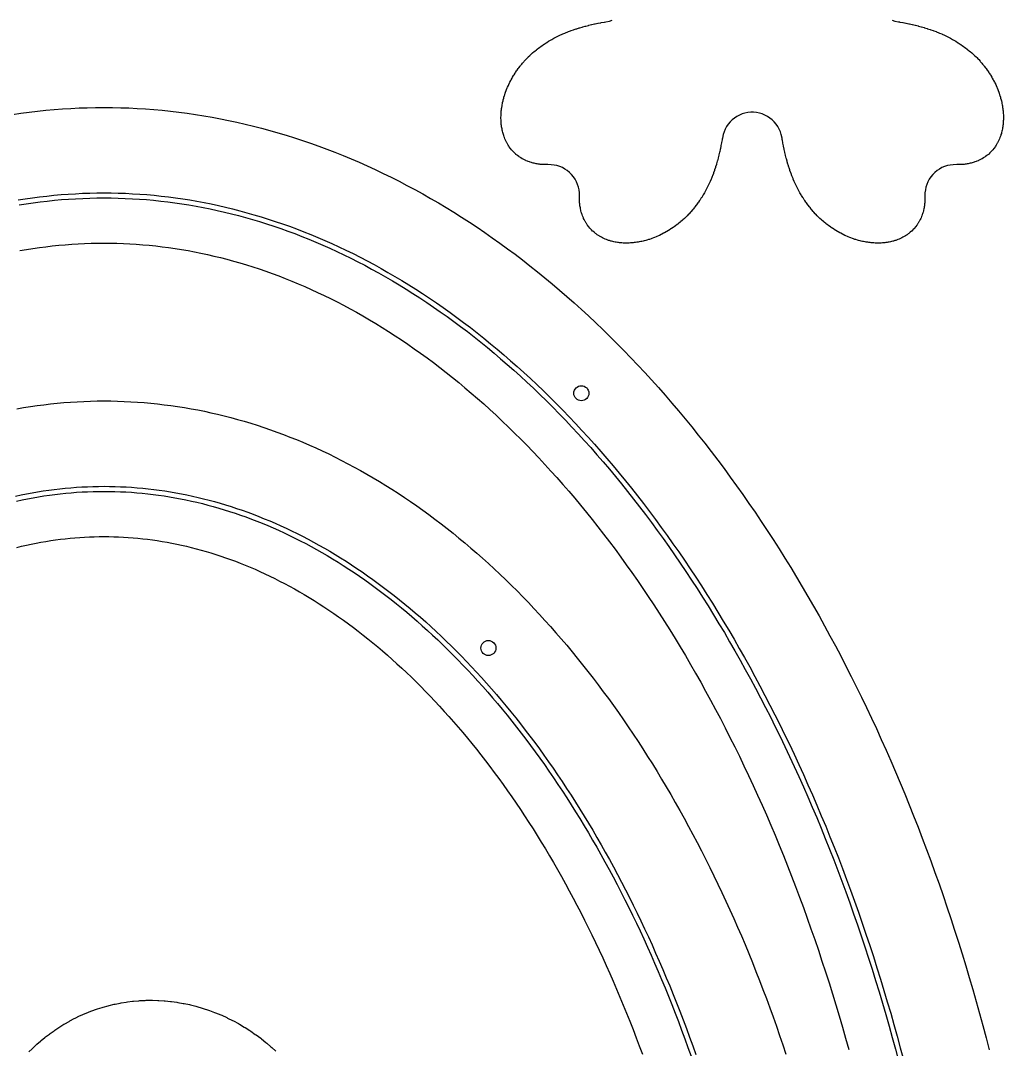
# Model space of a CAD drawing. Header units: metres. Extents: x 10 to 1210, y 10 to 2778.
# Drawn here: x 1003.4 to 1199, y 2258.5 to 2463.3 of the extents above; entities that cross this region are included whole.
import ezdxf

# ---------------------------------------------------------------- set-up
doc = ezdxf.new("R2010")
doc.units = ezdxf.units.M
for name, color, linetype in [('ACIKLIK', 5, 'Continuous'), ('ASKI_DELIK', 6, 'Continuous'), ('CAM_SABLON', 4, 'Continuous'), ('DIS_KENAR_V91_Z3', 1, 'Continuous'), ('LAMBA_T4_Z4', 3, 'Continuous')]:
    doc.layers.add(name, color=color, linetype=linetype)

msp = doc.modelspace()

# ---------------------------------------------------------------- linework, layer by layer
at = {"layer": 'ACIKLIK'}
for points in [[(1003.27, 2417.5), (1004.56, 2417.72), (1005.85, 2417.92), (1007.14, 2418.11), (1008.42, 2418.28), (1009.71, 2418.43), (1011, 2418.56), (1012.28, 2418.68), (1013.57, 2418.78), (1014.86, 2418.86), (1016.14, 2418.92), (1017.43, 2418.96), (1018.71, 2418.99), (1020, 2419), (1021.29, 2418.99), (1022.57, 2418.96), (1023.86, 2418.92), (1025.14, 2418.86), (1026.43, 2418.78), (1027.72, 2418.68), (1029, 2418.56), (1030.29, 2418.43), (1031.58, 2418.28), (1032.86, 2418.11), (1034.15, 2417.92), (1035.44, 2417.72), (1036.73, 2417.5), (1038.02, 2417.26), (1039.3, 2417), (1040.59, 2416.72), (1041.88, 2416.43), (1043.17, 2416.11), (1044.46, 2415.78), (1045.75, 2415.43), (1047.04, 2415.06), (1048.33, 2414.68), (1049.62, 2414.27), (1050.91, 2413.85), (1052.2, 2413.4), (1053.49, 2412.94), (1054.78, 2412.46), (1056.07, 2411.96), (1057.37, 2411.45), (1058.66, 2410.91), (1059.95, 2410.36), (1061.23, 2409.78), (1062.52, 2409.19), (1063.81, 2408.58), (1065.1, 2407.94), (1066.39, 2407.29), (1067.68, 2406.62), (1068.96, 2405.93), (1070.25, 2405.23), (1071.53, 2404.5), (1072.81, 2403.75), (1074.1, 2402.98), (1075.38, 2402.2), (1076.65, 2401.39), (1077.93, 2400.57), (1079.21, 2399.72), (1080.48, 2398.86), (1081.75, 2397.97), (1083.02, 2397.07), (1084.29, 2396.15), (1085.55, 2395.21), (1086.82, 2394.25), (1088.08, 2393.26), (1089.33, 2392.26), (1090.59, 2391.24), (1091.84, 2390.21), (1093.09, 2389.15), (1094.33, 2388.07), (1095.57, 2386.97), (1096.81, 2385.85), (1098.04, 2384.72), (1099.27, 2383.56), (1100.5, 2382.39), (1101.72, 2381.19), (1102.94, 2379.98), (1104.15, 2378.75), (1105.36, 2377.5), (1106.56, 2376.23), (1107.76, 2374.94), (1108.96, 2373.63), (1110.14, 2372.31), (1111.33, 2370.96), (1112.5, 2369.6), (1113.68, 2368.22), (1114.84, 2366.82), (1116, 2365.4), (1117.16, 2363.96), (1118.3, 2362.51), (1119.44, 2361.04), (1120.58, 2359.55), (1121.71, 2358.04), (1122.83, 2356.51), (1123.94, 2354.97), (1125.05, 2353.41), (1126.15, 2351.83), (1127.24, 2350.24), (1128.33, 2348.62), (1129.41, 2346.99), (1130.48, 2345.35), (1131.54, 2343.69), (1132.59, 2342.01), (1133.64, 2340.31), (1134.68, 2338.6), (1135.71, 2336.87), (1136.73, 2335.12), (1137.74, 2333.36), (1138.75, 2331.59), (1139.74, 2329.8), (1140.73, 2327.99), (1141.71, 2326.17), (1142.67, 2324.33), (1143.63, 2322.47), (1144.58, 2320.61), (1145.52, 2318.72), (1146.45, 2316.83), (1147.37, 2314.92), (1148.28, 2312.99), (1149.19, 2311.05), (1150.08, 2309.09), (1150.96, 2307.13), (1151.83, 2305.15), (1152.69, 2303.15), (1153.54, 2301.14), (1154.38, 2299.12), (1155.21, 2297.09), (1156.02, 2295.04), (1156.83, 2292.98), (1157.63, 2290.91), (1158.41, 2288.82), (1159.19, 2286.73), (1159.95, 2284.62), (1160.7, 2282.5), (1161.44, 2280.37), (1162.17, 2278.22), (1162.89, 2276.07), (1163.6, 2273.91), (1164.29, 2271.73), (1164.97, 2269.54), (1165.64, 2267.35), (1166.3, 2265.14), (1166.95, 2262.92), (1167.59, 2260.69), (1168.21, 2258.46)], [(1002.62, 2358.41), (1003.59, 2358.65), (1004.56, 2358.87), (1005.52, 2359.08), (1006.49, 2359.27), (1007.46, 2359.45), (1008.43, 2359.62), (1009.39, 2359.77), (1010.36, 2359.91), (1011.33, 2360.04), (1012.29, 2360.15), (1013.25, 2360.25), (1014.22, 2360.34), (1015.18, 2360.41), (1016.15, 2360.47), (1017.11, 2360.52), (1018.07, 2360.55), (1019.04, 2360.57), (1020, 2360.58), (1020.96, 2360.57), (1021.93, 2360.55), (1022.89, 2360.52), (1023.85, 2360.47), (1024.82, 2360.41), (1025.78, 2360.34), (1026.75, 2360.25), (1027.71, 2360.15), (1028.67, 2360.04), (1029.64, 2359.91), (1030.61, 2359.77), (1031.57, 2359.62), (1032.54, 2359.45), (1033.51, 2359.27), (1034.48, 2359.08), (1035.44, 2358.87), (1036.41, 2358.65), (1037.38, 2358.41), (1038.35, 2358.16), (1039.33, 2357.9), (1040.3, 2357.62), (1041.27, 2357.33), (1042.25, 2357.02), (1043.22, 2356.7), (1044.19, 2356.37), (1045.17, 2356.02), (1046.15, 2355.66), (1047.12, 2355.28), (1048.1, 2354.89), (1049.08, 2354.48), (1050.06, 2354.06), (1051.04, 2353.62), (1052.02, 2353.17), (1053, 2352.71), (1053.97, 2352.23), (1054.95, 2351.73), (1055.94, 2351.22), (1056.92, 2350.7), (1057.9, 2350.16), (1058.88, 2349.6), (1059.86, 2349.03), (1060.84, 2348.44), (1061.81, 2347.84), (1062.79, 2347.22), (1063.77, 2346.59), (1064.75, 2345.95), (1065.73, 2345.28), (1066.7, 2344.6), (1067.68, 2343.91), (1068.65, 2343.2), (1069.63, 2342.48), (1070.6, 2341.74), (1071.57, 2340.98), (1072.54, 2340.21), (1073.5, 2339.42), (1074.47, 2338.62), (1075.43, 2337.8), (1076.39, 2336.97), (1077.35, 2336.12), (1078.31, 2335.26), (1079.27, 2334.38), (1080.22, 2333.49), (1081.17, 2332.58), (1082.11, 2331.65), (1083.06, 2330.71), (1084, 2329.75), (1084.94, 2328.78), (1085.87, 2327.8), (1086.8, 2326.79), (1087.73, 2325.78), (1088.66, 2324.75), (1089.58, 2323.7), (1090.5, 2322.64), (1091.41, 2321.56), (1092.32, 2320.47), (1093.22, 2319.36), (1094.12, 2318.24), (1095.02, 2317.11), (1095.91, 2315.96), (1096.8, 2314.79), (1097.68, 2313.62), (1098.55, 2312.42), (1099.43, 2311.22), (1100.29, 2309.99), (1101.15, 2308.76), (1102.01, 2307.51), (1102.86, 2306.25), (1103.7, 2304.97), (1104.54, 2303.68), (1105.38, 2302.38), (1106.2, 2301.06), (1107.03, 2299.73), (1107.84, 2298.38), (1108.65, 2297.03), (1109.45, 2295.66), (1110.25, 2294.27), (1111.04, 2292.88), (1111.82, 2291.47), (1112.59, 2290.05), (1113.36, 2288.61), (1114.12, 2287.17), (1114.88, 2285.71), (1115.63, 2284.24), (1116.37, 2282.76), (1117.1, 2281.26), (1117.82, 2279.76), (1118.54, 2278.24), (1119.25, 2276.71), (1119.95, 2275.17), (1120.65, 2273.62), (1121.33, 2272.06), (1122.01, 2270.48), (1122.68, 2268.9), (1123.35, 2267.3), (1124, 2265.7), (1124.65, 2264.08), (1125.28, 2262.46), (1125.91, 2260.82), (1126.53, 2259.17), (1127.14, 2257.52)]]:
    msp.add_lwpolyline(points, dxfattribs=at)
at = {"layer": 'ASKI_DELIK'}
for centre in [(1115, 2389.11), (1096.5, 2338.39)]:
    msp.add_circle(centre, 1.5, dxfattribs=at)
at = {"layer": 'CAM_SABLON'}
for points in [[(1003.09, 2426.6), (1004.49, 2426.82), (1005.9, 2427.03), (1007.31, 2427.21), (1008.72, 2427.38), (1010.13, 2427.52), (1011.54, 2427.65), (1012.95, 2427.76), (1014.36, 2427.84), (1015.77, 2427.91), (1017.18, 2427.96), (1018.59, 2427.99), (1020, 2428), (1021.41, 2427.99), (1022.82, 2427.96), (1024.23, 2427.91), (1025.64, 2427.84), (1027.05, 2427.76), (1028.46, 2427.65), (1029.87, 2427.52), (1031.28, 2427.38), (1032.69, 2427.21), (1034.1, 2427.03), (1035.51, 2426.82), (1036.91, 2426.6), (1038.32, 2426.36), (1039.73, 2426.09), (1041.14, 2425.81), (1042.54, 2425.51), (1043.95, 2425.19), (1045.36, 2424.84), (1046.76, 2424.48), (1048.17, 2424.1), (1049.57, 2423.7), (1050.97, 2423.28), (1052.37, 2422.84), (1053.78, 2422.38), (1055.18, 2421.9), (1056.58, 2421.4), (1057.97, 2420.88), (1059.37, 2420.34), (1060.77, 2419.78), (1062.16, 2419.2), (1063.56, 2418.6), (1064.95, 2417.98), (1066.34, 2417.34), (1067.73, 2416.68), (1069.11, 2416), (1070.5, 2415.3), (1071.88, 2414.58), (1073.26, 2413.84), (1074.64, 2413.08), (1076.01, 2412.3), (1077.39, 2411.5), (1078.76, 2410.68), (1080.13, 2409.84), (1081.49, 2408.98), (1082.86, 2408.1), (1084.22, 2407.2), (1085.57, 2406.28), (1086.93, 2405.34), (1088.28, 2404.38), (1089.63, 2403.4), (1090.97, 2402.4), (1092.31, 2401.38), (1093.64, 2400.34), (1094.98, 2399.28), (1096.3, 2398.2), (1097.63, 2397.1), (1098.94, 2395.98), (1100.26, 2394.84), (1101.57, 2393.68), (1102.87, 2392.51), (1104.17, 2391.31), (1105.47, 2390.09), (1106.76, 2388.86), (1108.04, 2387.6), (1109.32, 2386.33), (1110.59, 2385.03), (1111.86, 2383.72), (1113.12, 2382.39), (1114.38, 2381.04), (1115.63, 2379.67), (1116.87, 2378.28), (1118.11, 2376.88), (1119.34, 2375.45), (1120.57, 2374.01), (1121.78, 2372.55), (1122.99, 2371.07), (1124.2, 2369.57), (1125.39, 2368.05), (1126.58, 2366.52), (1127.76, 2364.97), (1128.94, 2363.4), (1130.1, 2361.81), (1131.26, 2360.21), (1132.41, 2358.59), (1133.55, 2356.95), (1134.69, 2355.29), (1135.82, 2353.62), (1136.93, 2351.93), (1138.04, 2350.22), (1139.14, 2348.5), (1140.24, 2346.76), (1141.32, 2345.01), (1142.39, 2343.23), (1143.46, 2341.45), (1144.51, 2339.64), (1145.56, 2337.82), (1146.6, 2335.99), (1147.63, 2334.14), (1148.64, 2332.27), (1149.65, 2330.39), (1150.65, 2328.49), (1151.64, 2326.58), (1152.62, 2324.66), (1153.59, 2322.72), (1154.55, 2320.76), (1155.5, 2318.79), (1156.43, 2316.81), (1157.36, 2314.81), (1158.28, 2312.8), (1159.18, 2310.78), (1160.08, 2308.74), (1160.96, 2306.69), (1161.84, 2304.62), (1162.7, 2302.54), (1163.55, 2300.45), (1164.39, 2298.35), (1165.22, 2296.24), (1166.04, 2294.11), (1166.84, 2291.97), (1167.64, 2289.82), (1168.42, 2287.66), (1169.19, 2285.48), (1169.95, 2283.29), (1170.7, 2281.1), (1171.44, 2278.89), (1172.16, 2276.67), (1172.87, 2274.44), (1173.57, 2272.2), (1174.26, 2269.95), (1174.94, 2267.69), (1175.6, 2265.42), (1176.25, 2263.14), (1176.89, 2260.85), (1177.51, 2258.55), (1178.13, 2256.24)], [(1002.61, 2367.65), (1003.69, 2367.89), (1004.78, 2368.11), (1005.87, 2368.31), (1006.95, 2368.5), (1008.04, 2368.67), (1009.13, 2368.83), (1010.22, 2368.97), (1011.3, 2369.1), (1012.39, 2369.21), (1013.48, 2369.31), (1014.56, 2369.39), (1015.65, 2369.46), (1016.74, 2369.51), (1017.83, 2369.55), (1018.91, 2369.57), (1020, 2369.58), (1021.09, 2369.57), (1022.17, 2369.55), (1023.26, 2369.51), (1024.35, 2369.46), (1025.44, 2369.39), (1026.52, 2369.31), (1027.61, 2369.21), (1028.7, 2369.1), (1029.78, 2368.97), (1030.87, 2368.83), (1031.96, 2368.67), (1033.05, 2368.5), (1034.13, 2368.31), (1035.22, 2368.11), (1036.31, 2367.89), (1037.39, 2367.65), (1038.48, 2367.41), (1039.57, 2367.14), (1040.65, 2366.86), (1041.74, 2366.57), (1042.83, 2366.26), (1043.91, 2365.93), (1045, 2365.59), (1046.08, 2365.23), (1047.17, 2364.86), (1048.25, 2364.48), (1049.34, 2364.07), (1050.42, 2363.65), (1051.5, 2363.22), (1052.59, 2362.77), (1053.67, 2362.3), (1054.75, 2361.82), (1055.83, 2361.33), (1056.91, 2360.81), (1057.99, 2360.28), (1059.06, 2359.74), (1060.14, 2359.18), (1061.21, 2358.6), (1062.29, 2358.01), (1063.36, 2357.4), (1064.43, 2356.78), (1065.5, 2356.14), (1066.57, 2355.48), (1067.63, 2354.81), (1068.7, 2354.12), (1069.76, 2353.42), (1070.82, 2352.7), (1071.88, 2351.97), (1072.93, 2351.22), (1073.99, 2350.45), (1075.04, 2349.67), (1076.09, 2348.87), (1077.13, 2348.05), (1078.18, 2347.22), (1079.22, 2346.38), (1080.26, 2345.52), (1081.29, 2344.64), (1082.32, 2343.74), (1083.35, 2342.84), (1084.37, 2341.91), (1085.39, 2340.97), (1086.41, 2340.01), (1087.43, 2339.04), (1088.44, 2338.06), (1089.44, 2337.05), (1090.44, 2336.04), (1091.44, 2335), (1092.43, 2333.96), (1093.42, 2332.89), (1094.41, 2331.81), (1095.39, 2330.72), (1096.36, 2329.61), (1097.33, 2328.49), (1098.3, 2327.35), (1099.26, 2326.2), (1100.21, 2325.03), (1101.16, 2323.85), (1102.11, 2322.65), (1103.05, 2321.44), (1103.98, 2320.22), (1104.91, 2318.98), (1105.83, 2317.72), (1106.74, 2316.45), (1107.65, 2315.17), (1108.56, 2313.88), (1109.46, 2312.57), (1110.35, 2311.24), (1111.23, 2309.91), (1112.11, 2308.55), (1112.98, 2307.19), (1113.85, 2305.81), (1114.7, 2304.42), (1115.55, 2303.02), (1116.4, 2301.6), (1117.23, 2300.17), (1118.06, 2298.73), (1118.89, 2297.28), (1119.7, 2295.81), (1120.51, 2294.33), (1121.31, 2292.84), (1122.1, 2291.33), (1122.89, 2289.82), (1123.66, 2288.29), (1124.43, 2286.75), (1125.19, 2285.2), (1125.95, 2283.63), (1126.69, 2282.06), (1127.43, 2280.47), (1128.16, 2278.87), (1128.88, 2277.27), (1129.59, 2275.65), (1130.29, 2274.02), (1130.98, 2272.38), (1131.67, 2270.73), (1132.35, 2269.06), (1133.01, 2267.39), (1133.67, 2265.71), (1134.32, 2264.02), (1134.96, 2262.32), (1135.6, 2260.61), (1136.22, 2258.89), (1136.83, 2257.16)]]:
    msp.add_lwpolyline(points, dxfattribs=at)
at = {"layer": 'DIS_KENAR_V91_Z3'}
for points in [[(1176.84, 2463.39), (1177.4, 2463.21), (1178.11, 2463.06), (1178.34, 2463.02), (1178.41, 2463.01), (1178.96, 2462.91), (1179.04, 2462.89), (1179.58, 2462.79), (1179.66, 2462.78), (1180.2, 2462.67), (1180.28, 2462.65), (1180.81, 2462.53), (1180.9, 2462.51), (1181.42, 2462.39), (1181.51, 2462.37), (1182.02, 2462.24), (1182.12, 2462.21), (1182.62, 2462.08), (1182.72, 2462.05), (1183.22, 2461.91), (1183.32, 2461.87), (1183.81, 2461.73), (1183.92, 2461.69), (1184.43, 2461.52), (1184.56, 2461.48), (1185.02, 2461.31), (1185.13, 2461.27), (1185.59, 2461.1), (1185.71, 2461.05), (1186.15, 2460.87), (1186.28, 2460.82), (1186.71, 2460.63), (1186.84, 2460.58), (1187.26, 2460.38), (1187.39, 2460.32), (1187.81, 2460.12), (1187.94, 2460.06), (1188.34, 2459.85), (1188.47, 2459.78), (1188.87, 2459.56), (1189, 2459.49), (1189.38, 2459.26), (1189.51, 2459.19), (1189.89, 2458.95), (1190.02, 2458.87), (1190.39, 2458.63), (1190.52, 2458.54), (1190.87, 2458.3), (1191, 2458.21), (1191.35, 2457.95), (1191.48, 2457.85), (1191.81, 2457.6), (1191.94, 2457.49), (1192.27, 2457.23), (1192.4, 2457.12), (1192.71, 2456.85), (1192.84, 2456.73), (1193.14, 2456.46), (1193.26, 2456.34), (1193.56, 2456.05), (1193.68, 2455.93), (1193.96, 2455.64), (1194.08, 2455.52), (1194.35, 2455.22), (1194.47, 2455.09), (1194.73, 2454.79), (1194.84, 2454.65), (1195.09, 2454.34), (1195.2, 2454.21), (1195.44, 2453.89), (1195.55, 2453.75), (1195.78, 2453.44), (1195.88, 2453.29), (1196.09, 2452.97), (1196.19, 2452.82), (1196.4, 2452.5), (1196.49, 2452.35), (1196.69, 2452.02), (1196.78, 2451.86), (1196.96, 2451.53), (1197.05, 2451.37), (1197.22, 2451.04), (1197.3, 2450.88), (1197.46, 2450.55), (1197.53, 2450.38), (1197.68, 2450.05), (1197.75, 2449.88), (1197.89, 2449.55), (1197.95, 2449.37), (1198.07, 2449.04), (1198.14, 2448.87), (1198.25, 2448.54), (1198.3, 2448.36), (1198.4, 2448.03), (1198.45, 2447.85), (1198.54, 2447.52), (1198.59, 2447.33), (1198.66, 2447.02), (1198.7, 2446.82), (1198.76, 2446.51), (1198.79, 2446.31), (1198.84, 2446.01), (1198.87, 2445.81), (1198.91, 2445.51), (1198.93, 2445.3), (1198.96, 2445.02), (1198.97, 2444.8), (1198.99, 2444.53), (1198.99, 2444.31), (1199, 2444.04), (1199, 2443.82), (1198.99, 2443.56), (1198.98, 2443.33), (1198.97, 2443.09), (1198.95, 2442.85), (1198.93, 2442.62), (1198.9, 2442.38), (1198.87, 2442.17), (1198.83, 2441.92), (1198.79, 2441.72), (1198.74, 2441.47), (1198.7, 2441.28), (1198.63, 2441.03), (1198.59, 2440.85), (1198.51, 2440.59), (1198.46, 2440.43), (1198.37, 2440.17), (1198.31, 2440.02), (1198.21, 2439.76), (1198.15, 2439.63), (1198.04, 2439.37), (1197.98, 2439.24), (1197.84, 2438.99), (1197.78, 2438.87), (1197.64, 2438.62), (1197.57, 2438.52), (1197.41, 2438.27), (1197.35, 2438.17), (1197.17, 2437.93), (1197.11, 2437.84), (1196.92, 2437.6), (1196.85, 2437.53), (1196.65, 2437.3), (1196.59, 2437.23), (1196.37, 2437.01), (1196.3, 2436.94), (1196.07, 2436.73), (1196.01, 2436.67), (1195.77, 2436.48), (1195.7, 2436.42), (1195.45, 2436.24), (1195.37, 2436.18), (1195.12, 2436.01), (1195.04, 2435.96), (1194.78, 2435.81), (1194.69, 2435.75), (1194.43, 2435.62), (1194.33, 2435.57), (1194.07, 2435.44), (1193.97, 2435.4), (1193.7, 2435.29), (1193.59, 2435.24), (1193.33, 2435.15), (1193.2, 2435.11), (1192.95, 2435.03), (1192.81, 2434.99), (1192.56, 2434.92), (1192.41, 2434.89), (1192.16, 2434.83), (1192, 2434.8), (1191.76, 2434.76), (1191.59, 2434.73), (1191.36, 2434.7), (1191.17, 2434.68), (1190.95, 2434.66), (1190.75, 2434.64), (1190.53, 2434.63), (1190.33, 2434.62), (1190.12, 2434.62), (1189.9, 2434.62), (1189.7, 2434.62), (1189.7, 2434.62), (1188.98, 2434.61), (1188.41, 2434.54), (1187.85, 2434.42), (1187.3, 2434.25), (1186.77, 2434.03), (1186.26, 2433.75), (1185.79, 2433.43), (1185.34, 2433.06), (1184.94, 2432.66), (1184.57, 2432.21), (1184.25, 2431.74), (1183.97, 2431.23), (1183.75, 2430.7), (1183.58, 2430.15), (1183.46, 2429.59), (1183.39, 2429.02), (1183.38, 2428.3), (1183.38, 2428.3), (1183.38, 2428.1), (1183.38, 2427.88), (1183.38, 2427.67), (1183.37, 2427.47), (1183.36, 2427.25), (1183.34, 2427.05), (1183.32, 2426.83), (1183.3, 2426.64), (1183.27, 2426.41), (1183.24, 2426.24), (1183.2, 2426), (1183.17, 2425.84), (1183.11, 2425.59), (1183.08, 2425.44), (1183.01, 2425.19), (1182.97, 2425.05), (1182.89, 2424.8), (1182.85, 2424.67), (1182.76, 2424.41), (1182.71, 2424.29), (1182.6, 2424.03), (1182.56, 2423.93), (1182.43, 2423.67), (1182.38, 2423.57), (1182.25, 2423.31), (1182.19, 2423.22), (1182.04, 2422.96), (1181.99, 2422.88), (1181.82, 2422.63), (1181.76, 2422.55), (1181.58, 2422.3), (1181.52, 2422.23), (1181.33, 2421.99), (1181.27, 2421.93), (1181.06, 2421.7), (1180.99, 2421.63), (1180.77, 2421.41), (1180.7, 2421.35), (1180.47, 2421.15), (1180.4, 2421.08), (1180.16, 2420.89), (1180.07, 2420.83), (1179.83, 2420.65), (1179.73, 2420.59), (1179.48, 2420.43), (1179.38, 2420.36), (1179.13, 2420.22), (1179.01, 2420.16), (1178.76, 2420.02), (1178.63, 2419.96), (1178.37, 2419.85), (1178.24, 2419.79), (1177.98, 2419.69), (1177.83, 2419.63), (1177.57, 2419.54), (1177.41, 2419.49), (1177.15, 2419.41), (1176.97, 2419.37), (1176.72, 2419.3), (1176.53, 2419.26), (1176.28, 2419.21), (1176.08, 2419.17), (1175.83, 2419.13), (1175.62, 2419.1), (1175.38, 2419.07), (1175.15, 2419.05), (1174.91, 2419.03), (1174.67, 2419.02), (1174.44, 2419.01), (1174.18, 2419), (1173.96, 2419), (1173.69, 2419.01), (1173.47, 2419.01), (1173.2, 2419.03), (1172.98, 2419.04), (1172.7, 2419.07), (1172.49, 2419.09), (1172.19, 2419.13), (1171.99, 2419.16), (1171.69, 2419.21), (1171.49, 2419.24), (1171.18, 2419.3), (1170.98, 2419.34), (1170.67, 2419.41), (1170.48, 2419.46), (1170.15, 2419.55), (1169.97, 2419.6), (1169.64, 2419.7), (1169.46, 2419.75), (1169.13, 2419.86), (1168.96, 2419.93), (1168.63, 2420.05), (1168.45, 2420.11), (1168.12, 2420.25), (1167.95, 2420.32), (1167.62, 2420.47), (1167.45, 2420.54), (1167.12, 2420.7), (1166.96, 2420.78), (1166.63, 2420.95), (1166.47, 2421.04), (1166.14, 2421.22), (1165.98, 2421.31), (1165.65, 2421.51), (1165.5, 2421.6), (1165.18, 2421.81), (1165.03, 2421.91), (1164.71, 2422.12), (1164.56, 2422.22), (1164.25, 2422.45), (1164.11, 2422.56), (1163.79, 2422.8), (1163.66, 2422.91), (1163.35, 2423.16), (1163.21, 2423.27), (1162.91, 2423.53), (1162.78, 2423.65), (1162.48, 2423.92), (1162.36, 2424.04), (1162.07, 2424.32), (1161.95, 2424.44), (1161.66, 2424.74), (1161.54, 2424.86), (1161.27, 2425.16), (1161.15, 2425.29), (1160.88, 2425.6), (1160.77, 2425.73), (1160.51, 2426.06), (1160.4, 2426.19), (1160.15, 2426.52), (1160.05, 2426.65), (1159.79, 2427), (1159.7, 2427.13), (1159.46, 2427.48), (1159.37, 2427.61), (1159.13, 2427.98), (1159.05, 2428.11), (1158.81, 2428.49), (1158.74, 2428.62), (1158.51, 2429), (1158.44, 2429.13), (1158.22, 2429.53), (1158.15, 2429.66), (1157.94, 2430.06), (1157.88, 2430.19), (1157.68, 2430.61), (1157.62, 2430.74), (1157.42, 2431.16), (1157.37, 2431.29), (1157.18, 2431.72), (1157.13, 2431.85), (1156.95, 2432.29), (1156.9, 2432.41), (1156.73, 2432.87), (1156.69, 2432.98), (1156.52, 2433.45), (1156.48, 2433.56), (1156.34, 2433.99), (1156.31, 2434.09), (1156.15, 2434.59), (1156.12, 2434.69), (1155.98, 2435.19), (1155.95, 2435.29), (1155.81, 2435.79), (1155.78, 2435.89), (1155.65, 2436.41), (1155.63, 2436.5), (1155.51, 2437.02), (1155.49, 2437.11), (1155.37, 2437.64), (1155.35, 2437.73), (1155.24, 2438.27), (1155.22, 2438.35), (1155.12, 2438.89), (1155.1, 2438.97), (1155.01, 2439.52), (1154.99, 2439.59), (1154.94, 2439.9), (1154.79, 2440.61), (1154.61, 2441.16), (1154.38, 2441.69), (1154.1, 2442.2), (1153.77, 2442.68), (1153.4, 2443.13), (1152.98, 2443.53), (1152.53, 2443.9), (1152.05, 2444.22), (1151.53, 2444.49), (1150.99, 2444.71), (1150.44, 2444.87), (1149.87, 2444.99), (1149.29, 2445.04), (1148.71, 2445.04), (1148.13, 2444.99), (1147.56, 2444.87), (1147, 2444.71), (1146.46, 2444.49), (1145.95, 2444.22), (1145.46, 2443.9), (1145.01, 2443.53), (1144.6, 2443.12), (1144.23, 2442.68), (1143.9, 2442.2), (1143.62, 2441.69), (1143.39, 2441.16), (1143.21, 2440.6), (1143.06, 2439.89), (1143.02, 2439.66), (1143.01, 2439.59), (1142.91, 2439.04), (1142.89, 2438.96), (1142.79, 2438.42), (1142.78, 2438.34), (1142.67, 2437.8), (1142.65, 2437.72), (1142.53, 2437.19), (1142.51, 2437.1), (1142.39, 2436.58), (1142.37, 2436.49), (1142.24, 2435.98), (1142.21, 2435.88), (1142.08, 2435.38), (1142.05, 2435.28), (1141.91, 2434.78), (1141.87, 2434.68), (1141.73, 2434.19), (1141.69, 2434.08), (1141.52, 2433.57), (1141.48, 2433.44), (1141.31, 2432.98), (1141.27, 2432.87), (1141.1, 2432.41), (1141.05, 2432.29), (1140.87, 2431.85), (1140.82, 2431.72), (1140.63, 2431.29), (1140.58, 2431.16), (1140.38, 2430.74), (1140.32, 2430.61), (1140.12, 2430.19), (1140.06, 2430.06), (1139.85, 2429.66), (1139.78, 2429.53), (1139.56, 2429.13), (1139.49, 2429), (1139.26, 2428.62), (1139.19, 2428.49), (1138.95, 2428.11), (1138.87, 2427.98), (1138.63, 2427.61), (1138.54, 2427.48), (1138.3, 2427.13), (1138.21, 2427), (1137.95, 2426.65), (1137.85, 2426.52), (1137.6, 2426.19), (1137.49, 2426.06), (1137.23, 2425.73), (1137.12, 2425.6), (1136.85, 2425.29), (1136.73, 2425.16), (1136.46, 2424.86), (1136.34, 2424.74), (1136.05, 2424.44), (1135.93, 2424.32), (1135.64, 2424.04), (1135.52, 2423.92), (1135.22, 2423.65), (1135.09, 2423.53), (1134.79, 2423.27), (1134.65, 2423.16), (1134.34, 2422.91), (1134.21, 2422.8), (1133.89, 2422.56), (1133.75, 2422.45), (1133.44, 2422.22), (1133.29, 2422.12), (1132.97, 2421.91), (1132.82, 2421.81), (1132.5, 2421.6), (1132.35, 2421.51), (1132.02, 2421.31), (1131.86, 2421.22), (1131.53, 2421.04), (1131.37, 2420.95), (1131.04, 2420.78), (1130.88, 2420.7), (1130.55, 2420.54), (1130.38, 2420.47), (1130.05, 2420.32), (1129.88, 2420.25), (1129.55, 2420.11), (1129.37, 2420.05), (1129.04, 2419.93), (1128.87, 2419.86), (1128.54, 2419.75), (1128.36, 2419.7), (1128.03, 2419.6), (1127.85, 2419.55), (1127.52, 2419.46), (1127.33, 2419.41), (1127.02, 2419.34), (1126.82, 2419.3), (1126.51, 2419.24), (1126.31, 2419.21), (1126.01, 2419.16), (1125.81, 2419.13), (1125.51, 2419.09), (1125.3, 2419.07), (1125.02, 2419.04), (1124.8, 2419.03), (1124.53, 2419.01), (1124.31, 2419.01), (1124.04, 2419), (1123.82, 2419), (1123.56, 2419.01), (1123.33, 2419.02), (1123.09, 2419.03), (1122.85, 2419.05), (1122.62, 2419.07), (1122.38, 2419.1), (1122.17, 2419.13), (1121.92, 2419.17), (1121.72, 2419.21), (1121.47, 2419.26), (1121.28, 2419.3), (1121.03, 2419.37), (1120.85, 2419.41), (1120.59, 2419.49), (1120.43, 2419.54), (1120.17, 2419.63), (1120.02, 2419.69), (1119.76, 2419.79), (1119.63, 2419.85), (1119.37, 2419.96), (1119.24, 2420.02), (1118.99, 2420.16), (1118.87, 2420.22), (1118.62, 2420.36), (1118.52, 2420.43), (1118.27, 2420.59), (1118.17, 2420.65), (1117.93, 2420.83), (1117.84, 2420.89), (1117.6, 2421.08), (1117.53, 2421.15), (1117.3, 2421.35), (1117.23, 2421.41), (1117.01, 2421.63), (1116.94, 2421.7), (1116.73, 2421.93), (1116.67, 2421.99), (1116.48, 2422.23), (1116.42, 2422.3), (1116.24, 2422.55), (1116.18, 2422.63), (1116.01, 2422.88), (1115.96, 2422.96), (1115.81, 2423.22), (1115.75, 2423.31), (1115.62, 2423.57), (1115.57, 2423.67), (1115.44, 2423.93), (1115.4, 2424.03), (1115.29, 2424.3), (1115.24, 2424.41), (1115.15, 2424.67), (1115.11, 2424.8), (1115.03, 2425.05), (1114.99, 2425.19), (1114.92, 2425.44), (1114.89, 2425.59), (1114.83, 2425.84), (1114.8, 2426), (1114.76, 2426.24), (1114.73, 2426.41), (1114.7, 2426.64), (1114.68, 2426.83), (1114.66, 2427.05), (1114.64, 2427.25), (1114.63, 2427.47), (1114.62, 2427.67), (1114.62, 2427.88), (1114.62, 2428.1), (1114.62, 2428.3), (1114.62, 2428.3), (1114.61, 2429.02), (1114.54, 2429.59), (1114.42, 2430.15), (1114.25, 2430.7), (1114.03, 2431.23), (1113.75, 2431.74), (1113.43, 2432.21), (1113.06, 2432.66), (1112.66, 2433.06), (1112.21, 2433.43), (1111.74, 2433.75), (1111.23, 2434.03), (1110.7, 2434.25), (1110.15, 2434.42), (1109.59, 2434.54), (1109.02, 2434.61), (1108.3, 2434.62), (1108.3, 2434.62), (1108.1, 2434.62), (1107.88, 2434.62), (1107.67, 2434.62), (1107.47, 2434.63), (1107.25, 2434.64), (1107.05, 2434.66), (1106.83, 2434.68), (1106.64, 2434.7), (1106.41, 2434.73), (1106.24, 2434.76), (1106, 2434.8), (1105.84, 2434.83), (1105.59, 2434.89), (1105.44, 2434.92), (1105.19, 2434.99), (1105.05, 2435.03), (1104.8, 2435.11), (1104.67, 2435.15), (1104.41, 2435.24), (1104.29, 2435.29), (1104.03, 2435.4), (1103.93, 2435.44), (1103.67, 2435.57), (1103.57, 2435.62), (1103.31, 2435.75), (1103.22, 2435.81), (1102.96, 2435.96), (1102.88, 2436.01), (1102.63, 2436.18), (1102.55, 2436.24), (1102.3, 2436.42), (1102.23, 2436.48), (1101.99, 2436.67), (1101.93, 2436.73), (1101.7, 2436.94), (1101.63, 2437.01), (1101.41, 2437.23), (1101.35, 2437.3), (1101.15, 2437.53), (1101.08, 2437.6), (1100.89, 2437.84), (1100.83, 2437.93), (1100.65, 2438.17), (1100.59, 2438.27), (1100.43, 2438.52), (1100.36, 2438.62), (1100.22, 2438.87), (1100.16, 2438.99), (1100.02, 2439.24), (1099.96, 2439.37), (1099.85, 2439.63), (1099.79, 2439.76), (1099.69, 2440.02), (1099.63, 2440.17), (1099.54, 2440.43), (1099.49, 2440.59), (1099.41, 2440.85), (1099.37, 2441.03), (1099.3, 2441.28), (1099.26, 2441.47), (1099.21, 2441.72), (1099.17, 2441.92), (1099.13, 2442.17), (1099.1, 2442.38), (1099.07, 2442.62), (1099.05, 2442.85), (1099.03, 2443.09), (1099.02, 2443.33), (1099.01, 2443.56), (1099, 2443.82), (1099, 2444.04), (1099.01, 2444.31), (1099.01, 2444.53), (1099.03, 2444.8), (1099.04, 2445.02), (1099.07, 2445.3), (1099.09, 2445.51), (1099.13, 2445.81), (1099.16, 2446.01), (1099.21, 2446.31), (1099.24, 2446.51), (1099.3, 2446.82), (1099.34, 2447.02), (1099.41, 2447.33), (1099.46, 2447.52), (1099.55, 2447.85), (1099.6, 2448.03), (1099.7, 2448.36), (1099.75, 2448.54), (1099.86, 2448.87), (1099.93, 2449.04), (1100.05, 2449.37), (1100.11, 2449.55), (1100.25, 2449.88), (1100.32, 2450.05), (1100.47, 2450.38), (1100.54, 2450.55), (1100.7, 2450.88), (1100.78, 2451.04), (1100.95, 2451.37), (1101.04, 2451.53), (1101.22, 2451.86), (1101.31, 2452.02), (1101.51, 2452.35), (1101.6, 2452.5), (1101.81, 2452.82), (1101.91, 2452.97), (1102.12, 2453.29), (1102.22, 2453.44), (1102.45, 2453.75), (1102.56, 2453.89), (1102.8, 2454.21), (1102.91, 2454.34), (1103.16, 2454.65), (1103.27, 2454.79), (1103.53, 2455.09), (1103.65, 2455.22), (1103.92, 2455.52), (1104.04, 2455.64), (1104.32, 2455.93), (1104.44, 2456.05), (1104.74, 2456.34), (1104.86, 2456.46), (1105.16, 2456.73), (1105.29, 2456.85), (1105.6, 2457.12), (1105.73, 2457.23), (1106.06, 2457.49), (1106.19, 2457.6), (1106.52, 2457.85), (1106.65, 2457.95), (1107, 2458.21), (1107.13, 2458.3), (1107.48, 2458.54), (1107.61, 2458.63), (1107.98, 2458.87), (1108.11, 2458.95), (1108.49, 2459.19), (1108.62, 2459.26), (1109, 2459.49), (1109.13, 2459.56), (1109.53, 2459.78), (1109.66, 2459.85), (1110.06, 2460.06), (1110.19, 2460.12), (1110.61, 2460.32), (1110.74, 2460.38), (1111.16, 2460.58), (1111.29, 2460.63), (1111.72, 2460.82), (1111.85, 2460.87), (1112.29, 2461.05), (1112.41, 2461.1), (1112.87, 2461.27), (1112.98, 2461.31), (1113.45, 2461.48), (1113.56, 2461.52), (1113.99, 2461.66), (1114.09, 2461.69), (1114.59, 2461.85), (1114.69, 2461.88), (1115.19, 2462.02), (1115.29, 2462.05), (1115.79, 2462.19), (1115.89, 2462.22), (1116.41, 2462.35), (1116.5, 2462.37), (1117.02, 2462.49), (1117.11, 2462.51), (1117.64, 2462.63), (1117.73, 2462.65), (1118.27, 2462.76), (1118.35, 2462.78), (1118.89, 2462.88), (1118.97, 2462.9), (1119.52, 2462.99), (1119.59, 2463.01), (1119.9, 2463.06), (1120.61, 2463.21), (1121.16, 2463.39)], [(1001.79, 2444.62), (1003.44, 2444.86), (1005.09, 2445.08), (1006.75, 2445.27), (1008.4, 2445.44), (1010.06, 2445.59), (1011.71, 2445.71), (1013.37, 2445.82), (1015.03, 2445.9), (1016.68, 2445.95), (1018.34, 2445.99), (1020, 2446), (1021.66, 2445.99), (1023.32, 2445.95), (1024.97, 2445.9), (1026.63, 2445.82), (1028.29, 2445.71), (1029.94, 2445.59), (1031.6, 2445.44), (1033.25, 2445.27), (1034.91, 2445.08), (1036.56, 2444.86), (1038.21, 2444.62), (1039.86, 2444.36), (1041.51, 2444.07), (1043.16, 2443.76), (1044.8, 2443.43), (1046.44, 2443.08), (1048.08, 2442.7), (1049.72, 2442.31), (1051.36, 2441.89), (1052.99, 2441.44), (1054.62, 2440.98), (1056.25, 2440.49), (1057.88, 2439.98), (1059.5, 2439.44), (1061.12, 2438.89), (1062.74, 2438.31), (1064.35, 2437.71), (1065.97, 2437.09), (1067.57, 2436.44), (1069.18, 2435.78), (1070.78, 2435.09), (1072.37, 2434.38), (1073.96, 2433.65), (1075.55, 2432.89), (1077.13, 2432.12), (1078.71, 2431.32), (1080.29, 2430.5), (1081.86, 2429.66), (1083.42, 2428.79), (1084.98, 2427.91), (1086.54, 2427), (1088.09, 2426.07), (1089.64, 2425.13), (1091.18, 2424.16), (1092.71, 2423.16), (1094.24, 2422.15), (1095.76, 2421.12), (1097.28, 2420.06), (1098.79, 2418.99), (1100.3, 2417.89), (1101.8, 2416.78), (1103.29, 2415.64), (1104.78, 2414.48), (1106.26, 2413.3), (1107.73, 2412.1), (1109.2, 2410.88), (1110.66, 2409.65), (1112.11, 2408.39), (1113.56, 2407.11), (1115, 2405.81), (1116.43, 2404.49), (1117.86, 2403.15), (1119.27, 2401.79), (1120.68, 2400.41), (1122.09, 2399.02), (1123.48, 2397.6), (1124.87, 2396.17), (1126.25, 2394.71), (1127.62, 2393.24), (1128.98, 2391.75), (1130.33, 2390.23), (1131.68, 2388.71), (1133.02, 2387.16), (1134.34, 2385.59), (1135.66, 2384.01), (1136.98, 2382.4), (1138.28, 2380.78), (1139.57, 2379.14), (1140.85, 2377.49), (1142.13, 2375.81), (1143.4, 2374.12), (1144.65, 2372.41), (1145.9, 2370.69), (1147.13, 2368.94), (1148.36, 2367.18), (1149.58, 2365.41), (1150.79, 2363.61), (1151.99, 2361.8), (1153.17, 2359.98), (1154.35, 2358.13), (1155.52, 2356.27), (1156.67, 2354.4), (1157.82, 2352.51), (1158.96, 2350.6), (1160.08, 2348.68), (1161.2, 2346.74), (1162.3, 2344.79), (1163.39, 2342.82), (1164.48, 2340.83), (1165.55, 2338.84), (1166.61, 2336.82), (1167.66, 2334.8), (1168.7, 2332.75), (1169.72, 2330.7), (1170.74, 2328.63), (1171.74, 2326.54), (1172.73, 2324.45), (1173.71, 2322.34), (1174.68, 2320.21), (1175.64, 2318.07), (1176.58, 2315.92), (1177.52, 2313.76), (1178.44, 2311.58), (1179.35, 2309.39), (1180.24, 2307.19), (1181.13, 2304.98), (1182, 2302.75), (1182.86, 2300.51), (1183.71, 2298.26), (1184.54, 2296), (1185.37, 2293.73), (1186.18, 2291.44), (1186.98, 2289.15), (1187.76, 2286.84), (1188.53, 2284.52), (1189.29, 2282.2), (1190.04, 2279.86), (1190.77, 2277.51), (1191.49, 2275.15), (1192.2, 2272.79), (1192.89, 2270.41), (1193.57, 2268.02), (1194.24, 2265.62), (1194.9, 2263.22), (1195.54, 2260.81), (1196.16, 2258.38)], [(1002.68, 2386.03), (1004.01, 2386.26), (1005.34, 2386.47), (1006.67, 2386.66), (1008, 2386.83), (1009.33, 2386.99), (1010.66, 2387.13), (1011.99, 2387.25), (1013.33, 2387.35), (1014.66, 2387.43), (1015.99, 2387.5), (1017.33, 2387.54), (1018.66, 2387.57), (1020, 2387.58), (1021.34, 2387.57), (1022.67, 2387.54), (1024.01, 2387.5), (1025.34, 2387.43), (1026.67, 2387.35), (1028.01, 2387.25), (1029.34, 2387.13), (1030.67, 2386.99), (1032, 2386.83), (1033.33, 2386.66), (1034.66, 2386.47), (1035.99, 2386.26), (1037.32, 2386.03), (1038.65, 2385.78), (1039.97, 2385.51), (1041.29, 2385.23), (1042.61, 2384.93), (1043.93, 2384.6), (1045.25, 2384.27), (1046.57, 2383.91), (1047.88, 2383.53), (1049.19, 2383.14), (1050.5, 2382.73), (1051.81, 2382.3), (1053.12, 2381.85), (1054.42, 2381.39), (1055.72, 2380.9), (1057.01, 2380.4), (1058.31, 2379.88), (1059.6, 2379.35), (1060.89, 2378.79), (1062.17, 2378.22), (1063.45, 2377.63), (1064.73, 2377.02), (1066.01, 2376.4), (1067.28, 2375.75), (1068.55, 2375.09), (1069.81, 2374.42), (1071.07, 2373.72), (1072.33, 2373.01), (1073.58, 2372.28), (1074.83, 2371.53), (1076.07, 2370.77), (1077.31, 2369.99), (1078.55, 2369.19), (1079.78, 2368.37), (1081.01, 2367.54), (1082.23, 2366.69), (1083.45, 2365.83), (1084.66, 2364.94), (1085.87, 2364.05), (1087.07, 2363.13), (1088.27, 2362.2), (1089.46, 2361.25), (1090.65, 2360.28), (1091.83, 2359.3), (1093.01, 2358.3), (1094.18, 2357.29), (1095.34, 2356.26), (1096.5, 2355.21), (1097.65, 2354.15), (1098.8, 2353.07), (1099.94, 2351.98), (1101.08, 2350.87), (1102.21, 2349.75), (1103.33, 2348.6), (1104.45, 2347.45), (1105.56, 2346.28), (1106.66, 2345.09), (1107.76, 2343.89), (1108.85, 2342.67), (1109.93, 2341.44), (1111.01, 2340.19), (1112.08, 2338.93), (1113.14, 2337.66), (1114.2, 2336.37), (1115.24, 2335.06), (1116.29, 2333.74), (1117.32, 2332.41), (1118.35, 2331.06), (1119.37, 2329.7), (1120.38, 2328.32), (1121.38, 2326.93), (1122.38, 2325.53), (1123.37, 2324.11), (1124.35, 2322.68), (1125.32, 2321.23), (1126.28, 2319.78), (1127.24, 2318.31), (1128.19, 2316.82), (1129.13, 2315.32), (1130.06, 2313.81), (1130.98, 2312.29), (1131.9, 2310.76), (1132.8, 2309.21), (1133.7, 2307.65), (1134.59, 2306.07), (1135.47, 2304.49), (1136.34, 2302.89), (1137.2, 2301.28), (1138.06, 2299.66), (1138.9, 2298.03), (1139.74, 2296.39), (1140.57, 2294.73), (1141.38, 2293.06), (1142.19, 2291.39), (1142.99, 2289.7), (1143.78, 2288), (1144.56, 2286.29), (1145.33, 2284.56), (1146.09, 2282.83), (1146.84, 2281.09), (1147.58, 2279.34), (1148.32, 2277.57), (1149.04, 2275.8), (1149.75, 2274.02), (1150.45, 2272.22), (1151.15, 2270.42), (1151.83, 2268.61), (1152.5, 2266.79), (1153.16, 2264.96), (1153.82, 2263.12), (1154.46, 2261.27), (1155.09, 2259.41), (1155.71, 2257.55)], [(1005.05, 2257.99), (1005.7, 2258.63), (1005.84, 2258.76), (1006.52, 2259.39), (1006.65, 2259.51), (1007.36, 2260.13), (1007.5, 2260.25), (1008.23, 2260.85), (1008.38, 2260.97), (1009.14, 2261.54), (1009.29, 2261.66), (1010.07, 2262.21), (1010.23, 2262.33), (1011.03, 2262.86), (1011.2, 2262.97), (1012.02, 2263.48), (1012.2, 2263.58), (1013.04, 2264.06), (1013.22, 2264.16), (1014.08, 2264.62), (1014.27, 2264.71), (1015.15, 2265.14), (1015.34, 2265.23), (1016.24, 2265.62), (1016.44, 2265.7), (1017.35, 2266.07), (1017.56, 2266.15), (1018.49, 2266.48), (1018.7, 2266.55), (1019.64, 2266.85), (1019.85, 2266.91), (1020.82, 2267.18), (1021.03, 2267.24), (1022.01, 2267.47), (1022.22, 2267.52), (1023.21, 2267.71), (1023.43, 2267.75), (1024.43, 2267.92), (1024.65, 2267.95), (1025.67, 2268.07), (1025.89, 2268.1), (1026.91, 2268.18), (1027.13, 2268.2), (1028.16, 2268.25), (1028.39, 2268.26), (1029.42, 2268.27), (1029.64, 2268.27), (1030.69, 2268.24), (1030.91, 2268.23), (1031.95, 2268.16), (1032.18, 2268.15), (1033.23, 2268.04), (1033.44, 2268.01), (1034.5, 2267.87), (1034.71, 2267.84), (1035.76, 2267.65), (1035.98, 2267.61), (1037.03, 2267.39), (1037.24, 2267.34), (1038.28, 2267.08), (1038.5, 2267.02), (1039.54, 2266.72), (1039.74, 2266.65), (1040.78, 2266.31), (1040.98, 2266.24), (1042, 2265.86), (1042.2, 2265.78), (1043.22, 2265.36), (1043.42, 2265.28), (1044.42, 2264.82), (1044.61, 2264.73), (1045.6, 2264.24), (1045.79, 2264.14), (1046.76, 2263.61), (1046.95, 2263.51), (1047.9, 2262.94), (1048.08, 2262.83), (1049.02, 2262.23), (1049.2, 2262.12), (1050.11, 2261.48), (1050.29, 2261.36), (1051.18, 2260.7), (1051.35, 2260.57), (1052.22, 2259.87), (1052.38, 2259.73), (1053.22, 2259.01), (1053.38, 2258.87), (1054.2, 2258.11)]]:
    msp.add_lwpolyline(points, dxfattribs=at)
at = {"layer": 'LAMBA_T4_Z4'}
for points in [[(1002.92, 2427.59), (1004.34, 2427.81), (1005.77, 2428.02), (1007.19, 2428.2), (1008.61, 2428.37), (1010.03, 2428.52), (1011.46, 2428.65), (1012.88, 2428.75), (1014.31, 2428.84), (1015.73, 2428.91), (1017.15, 2428.96), (1018.58, 2428.99), (1020, 2429), (1021.42, 2428.99), (1022.85, 2428.96), (1024.27, 2428.91), (1025.69, 2428.84), (1027.12, 2428.75), (1028.54, 2428.65), (1029.97, 2428.52), (1031.39, 2428.37), (1032.81, 2428.2), (1034.23, 2428.02), (1035.66, 2427.81), (1037.08, 2427.59), (1038.5, 2427.34), (1039.92, 2427.07), (1041.34, 2426.79), (1042.76, 2426.48), (1044.18, 2426.16), (1045.6, 2425.81), (1047.02, 2425.45), (1048.43, 2425.06), (1049.85, 2424.66), (1051.27, 2424.24), (1052.68, 2423.79), (1054.09, 2423.33), (1055.51, 2422.84), (1056.92, 2422.34), (1058.33, 2421.81), (1059.74, 2421.27), (1061.15, 2420.71), (1062.55, 2420.12), (1063.96, 2419.52), (1065.36, 2418.89), (1066.76, 2418.25), (1068.16, 2417.58), (1069.56, 2416.9), (1070.95, 2416.19), (1072.35, 2415.47), (1073.74, 2414.72), (1075.13, 2413.95), (1076.51, 2413.17), (1077.9, 2412.36), (1079.28, 2411.54), (1080.66, 2410.69), (1082.03, 2409.82), (1083.4, 2408.94), (1084.77, 2408.03), (1086.14, 2407.1), (1087.5, 2406.16), (1088.86, 2405.19), (1090.22, 2404.2), (1091.57, 2403.2), (1092.92, 2402.17), (1094.26, 2401.12), (1095.6, 2400.06), (1096.94, 2398.97), (1098.27, 2397.86), (1099.6, 2396.74), (1100.92, 2395.59), (1102.23, 2394.43), (1103.55, 2393.24), (1104.85, 2392.04), (1106.16, 2390.82), (1107.45, 2389.57), (1108.74, 2388.31), (1110.03, 2387.03), (1111.31, 2385.73), (1112.59, 2384.41), (1113.85, 2383.07), (1115.12, 2381.72), (1116.37, 2380.34), (1117.62, 2378.95), (1118.86, 2377.53), (1120.1, 2376.1), (1121.33, 2374.65), (1122.55, 2373.18), (1123.77, 2371.7), (1124.98, 2370.19), (1126.18, 2368.67), (1127.37, 2367.13), (1128.56, 2365.57), (1129.74, 2364), (1130.91, 2362.4), (1132.07, 2360.79), (1133.23, 2359.16), (1134.38, 2357.52), (1135.52, 2355.85), (1136.65, 2354.18), (1137.77, 2352.48), (1138.88, 2350.77), (1139.99, 2349.04), (1141.08, 2347.29), (1142.17, 2345.53), (1143.25, 2343.75), (1144.32, 2341.95), (1145.38, 2340.14), (1146.43, 2338.32), (1147.47, 2336.48), (1148.5, 2334.62), (1149.52, 2332.75), (1150.54, 2330.86), (1151.54, 2328.96), (1152.53, 2327.04), (1153.51, 2325.11), (1154.49, 2323.16), (1155.45, 2321.2), (1156.4, 2319.22), (1157.34, 2317.23), (1158.27, 2315.23), (1159.19, 2313.21), (1160.1, 2311.18), (1161, 2309.14), (1161.88, 2307.08), (1162.76, 2305.01), (1163.63, 2302.93), (1164.48, 2300.83), (1165.32, 2298.72), (1166.15, 2296.6), (1166.97, 2294.47), (1167.78, 2292.32), (1168.58, 2290.16), (1169.36, 2287.99), (1170.14, 2285.81), (1170.9, 2283.62), (1171.65, 2281.42), (1172.39, 2279.2), (1173.11, 2276.98), (1173.83, 2274.74), (1174.53, 2272.49), (1175.22, 2270.24), (1175.89, 2267.97), (1176.56, 2265.69), (1177.21, 2263.41), (1177.85, 2261.11), (1178.48, 2258.81), (1179.09, 2256.49)], [(1002.39, 2368.63), (1003.49, 2368.87), (1004.59, 2369.09), (1005.69, 2369.29), (1006.79, 2369.48), (1007.89, 2369.66), (1008.99, 2369.82), (1010.09, 2369.96), (1011.19, 2370.09), (1012.29, 2370.21), (1013.39, 2370.31), (1014.5, 2370.39), (1015.6, 2370.46), (1016.7, 2370.51), (1017.8, 2370.55), (1018.9, 2370.57), (1020, 2370.58), (1021.1, 2370.57), (1022.2, 2370.55), (1023.3, 2370.51), (1024.4, 2370.46), (1025.5, 2370.39), (1026.61, 2370.31), (1027.71, 2370.21), (1028.81, 2370.09), (1029.91, 2369.96), (1031.01, 2369.82), (1032.11, 2369.66), (1033.21, 2369.48), (1034.31, 2369.29), (1035.41, 2369.09), (1036.51, 2368.87), (1037.61, 2368.63), (1038.71, 2368.38), (1039.81, 2368.11), (1040.91, 2367.83), (1042.01, 2367.53), (1043.11, 2367.22), (1044.21, 2366.89), (1045.3, 2366.54), (1046.4, 2366.18), (1047.5, 2365.81), (1048.6, 2365.41), (1049.69, 2365.01), (1050.79, 2364.58), (1051.88, 2364.14), (1052.98, 2363.69), (1054.07, 2363.22), (1055.16, 2362.73), (1056.25, 2362.23), (1057.34, 2361.71), (1058.43, 2361.18), (1059.52, 2360.63), (1060.61, 2360.06), (1061.69, 2359.48), (1062.78, 2358.88), (1063.86, 2358.27), (1064.94, 2357.64), (1066.02, 2356.99), (1067.1, 2356.33), (1068.17, 2355.66), (1069.25, 2354.96), (1070.32, 2354.25), (1071.39, 2353.53), (1072.45, 2352.79), (1073.52, 2352.03), (1074.58, 2351.25), (1075.64, 2350.47), (1076.7, 2349.66), (1077.75, 2348.84), (1078.8, 2348), (1079.85, 2347.15), (1080.9, 2346.28), (1081.94, 2345.4), (1082.98, 2344.5), (1084.02, 2343.58), (1085.05, 2342.65), (1086.08, 2341.7), (1087.1, 2340.74), (1088.12, 2339.76), (1089.14, 2338.77), (1090.15, 2337.76), (1091.16, 2336.74), (1092.16, 2335.7), (1093.16, 2334.64), (1094.16, 2333.57), (1095.15, 2332.49), (1096.14, 2331.39), (1097.12, 2330.27), (1098.09, 2329.14), (1099.06, 2328), (1100.03, 2326.84), (1100.99, 2325.66), (1101.95, 2324.47), (1102.89, 2323.27), (1103.84, 2322.05), (1104.78, 2320.82), (1105.71, 2319.57), (1106.64, 2318.31), (1107.56, 2317.04), (1108.47, 2315.75), (1109.38, 2314.44), (1110.28, 2313.13), (1111.18, 2311.8), (1112.07, 2310.45), (1112.95, 2309.1), (1113.83, 2307.73), (1114.69, 2306.34), (1115.56, 2304.94), (1116.41, 2303.53), (1117.26, 2302.11), (1118.1, 2300.67), (1118.93, 2299.23), (1119.76, 2297.76), (1120.58, 2296.29), (1121.39, 2294.8), (1122.19, 2293.31), (1122.99, 2291.8), (1123.78, 2290.27), (1124.56, 2288.74), (1125.33, 2287.19), (1126.09, 2285.63), (1126.85, 2284.06), (1127.6, 2282.48), (1128.34, 2280.89), (1129.07, 2279.29), (1129.79, 2277.67), (1130.5, 2276.05), (1131.21, 2274.41), (1131.91, 2272.76), (1132.59, 2271.11), (1133.27, 2269.44), (1133.94, 2267.76), (1134.61, 2266.07), (1135.26, 2264.38), (1135.9, 2262.67), (1136.54, 2260.95), (1137.16, 2259.22), (1137.78, 2257.49)]]:
    msp.add_lwpolyline(points, dxfattribs=at)

doc.saveas('drawing.dxf')
